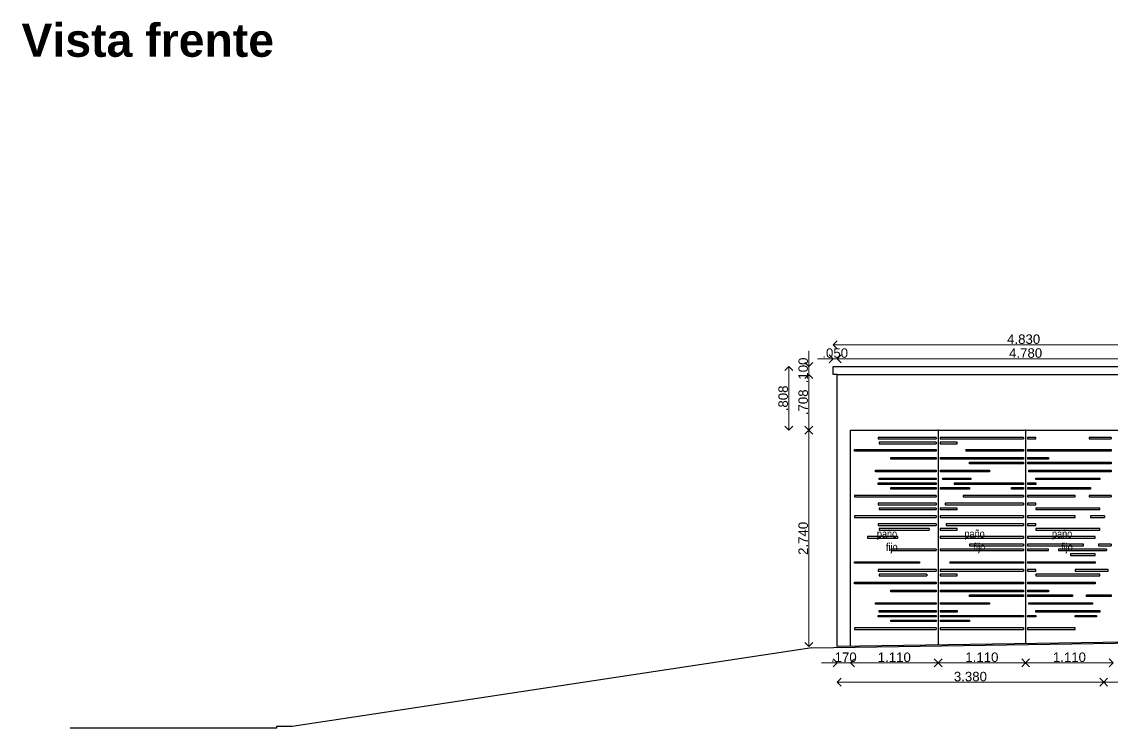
# Model space of a CAD drawing. Header units: millimetres. Extents: x 11902 to 12193, y 9935 to 10135.
# Drawn here: x 11924.73 to 11938.55, y 10071.91 to 10080.86 of the extents above; entities that cross this region are included whole.
import ezdxf

# ---------------------------------------------------------------- set-up
doc = ezdxf.new("R2010")
doc.units = ezdxf.units.MM
doc.layers.get('Defpoints').update_dxf_attribs({"color": 254})
doc.layers.add('000-COTAS ACUMULADAS', color=7, linetype='Continuous', lineweight=9, true_color=0xd10a0d)
doc.layers.add('cotas', color=7, linetype='Continuous', lineweight=5, true_color=0x1755a1)
doc.layers.add('01-MUROS', color=7, linetype='Continuous')
doc.layers.add('02-CARPINTERÍAS', color=62, linetype='Continuous')
doc.styles.add('arial1', font='arial.ttf', dxfattribs={"height": 0.002})
doc.styles.get("Standard").update_dxf_attribs({"font": 'arial.ttf'})
doc.dimstyles.new('ann linear', dxfattribs={"dimtxt": 0.12, "dimasz": 0.1, "dimexe": 0.01, "dimexo": 0.01, "dimgap": 0.01, "dimtad": 1, "dimzin": 4, "dimdsep": 46, "dimtxsty": 'Standard', "dimblk": 'OPEN90', "dimcen": 0.1, "dimse1": 1, "dimse2": 1, "dimclrd": 256, "dimclre": 1, "dimclrt": 256, "dimadec": 0, "dimazin": 0, "dimtfac": 1, "dimtix": 1, "dimtmove": 0, "dimatfit": 3, "dimldrblk": 'DOT', "dimfxl": 0, "dimtolj": 1, "dimtzin": 0, "dimlwd": -1, "dimarcsym": 0})

# ---------------------------------------------------------------- blocks, each defined once
blk = doc.blocks.new('_OPEN90')
at = {"color": 0, "linetype": 'ByBlock'}
for p, q in [((0, 0), (-1, 0)), ((-0.5, 0.5), (0, 0)), ((0, 0), (-0.5, -0.5))]:
    blk.add_line(p, q, dxfattribs=at)
blk = doc.blocks.new('*D210')
at = {"layer": 'cotas', "transparency": 16777216}
blk.add_line((11935.117, 10076.771), (11939.747, 10076.771), dxfattribs=at)
at = {"layer": 'Defpoints', "color": 0, "transparency": 16777216}
for p in [(11939.847, 10076.771), (11935.017, 10076.496), (11939.847, 10076.496)]:
    blk.add_point(p, dxfattribs=at)
at = {"layer": 'cotas', "transparency": 16777216, "xscale": 0.1, "yscale": 0.1, "zscale": 0.1, "rotation": 180}
blk.add_blockref('_OPEN90', (11935.017, 10076.771), dxfattribs=at)
at = {"layer": 'cotas', "transparency": 16777216, "xscale": 0.1, "yscale": 0.1, "zscale": 0.1}
blk.add_blockref('_OPEN90', (11939.847, 10076.771), dxfattribs=at)
at = {"layer": 'cotas', "transparency": 16777216, "insert": (11937.432, 10076.842), "char_height": 0.12, "attachment_point": 5}
blk.add_mtext('\\A1;4.830', dxfattribs=at)
blk = doc.blocks.new('_DOT')
at = {"color": 0, "linetype": 'ByBlock', "lineweight": -2}
blk.add_line((-0.5, 0), (-1, 0), dxfattribs=at)
at = {"color": 0, "linetype": 'ByBlock', "lineweight": -2, "const_width": 0.5}
blk.add_lwpolyline([(-0.25, 0, 1), (0.25, 0, 1)], format="xyb", close=True, dxfattribs=at)
blk = doc.blocks.new('*D211')
at = {"layer": 'cotas', "transparency": 16777216}
blk.add_line((11939.747, 10076.594), (11935.167, 10076.594), dxfattribs=at)
at = {"layer": 'Defpoints', "color": 0, "transparency": 16777216}
for p in [(11935.067, 10076.594), (11939.847, 10076.496), (11935.067, 10076.396)]:
    blk.add_point(p, dxfattribs=at)
at = {"layer": 'cotas', "transparency": 16777216, "xscale": 0.1, "yscale": 0.1, "zscale": 0.1, "rotation": 180}
blk.add_blockref('_OPEN90', (11935.067, 10076.594), dxfattribs=at)
at = {"layer": 'cotas', "transparency": 16777216, "xscale": 0.1, "yscale": 0.1, "zscale": 0.1}
blk.add_blockref('_OPEN90', (11939.847, 10076.594), dxfattribs=at)
at = {"layer": 'cotas', "transparency": 16777216, "insert": (11937.457, 10076.666), "char_height": 0.12, "attachment_point": 5}
blk.add_mtext('\\A1;4.780', dxfattribs=at)
blk = doc.blocks.new('*D212')
at = {"layer": 'cotas', "transparency": 16777216}
for p, q in [((11934.917, 10076.594), (11934.817, 10076.594)), ((11935.067, 10076.594), (11935.017, 10076.594)), ((11935.167, 10076.594), (11935.267, 10076.594))]:
    blk.add_line(p, q, dxfattribs=at)
at = {"layer": 'Defpoints', "color": 0, "transparency": 16777216}
for p in [(11935.017, 10076.594), (11935.017, 10076.496), (11935.067, 10076.396)]:
    blk.add_point(p, dxfattribs=at)
at = {"layer": 'cotas', "transparency": 16777216, "xscale": 0.1, "yscale": 0.1, "zscale": 0.1}
blk.add_blockref('_OPEN90', (11935.017, 10076.594), dxfattribs=at)
at = {"layer": 'cotas', "transparency": 16777216, "xscale": 0.1, "yscale": 0.1, "zscale": 0.1, "rotation": 180}
blk.add_blockref('_OPEN90', (11935.067, 10076.594), dxfattribs=at)
at = {"layer": 'cotas', "transparency": 16777216, "insert": (11935.042, 10076.666), "char_height": 0.12, "attachment_point": 5}
blk.add_mtext('\\A1;.050', dxfattribs=at)
blk = doc.blocks.new('*D213')
at = {"layer": 'cotas', "transparency": 16777216}
blk.add_line((11934.708, 10073.048), (11934.708, 10075.588), dxfattribs=at)
at = {"layer": 'Defpoints', "color": 0, "transparency": 16777216}
for p in [(11934.708, 10075.688), (11935.237, 10075.688), (11935.067, 10072.948)]:
    blk.add_point(p, dxfattribs=at)
at = {"layer": 'cotas', "transparency": 16777216, "xscale": 0.1, "yscale": 0.1, "zscale": 0.1}
for p, rotation in [((11934.708, 10075.688), 90), ((11934.708, 10072.948), 270)]:
    blk.add_blockref('_OPEN90', p, dxfattribs=dict(at, rotation=rotation))
at = {"layer": 'cotas', "transparency": 16777216, "insert": (11934.637, 10074.318), "char_height": 0.12, "attachment_point": 5, "rotation": 90}
blk.add_mtext('\\A1;2.740', dxfattribs=at)
blk = doc.blocks.new('*D214')
at = {"layer": 'cotas', "transparency": 16777216}
for p, q in [((11934.708, 10076.596), (11934.708, 10076.696)), ((11934.708, 10076.396), (11934.708, 10076.496)), ((11934.708, 10076.296), (11934.708, 10076.196))]:
    blk.add_line(p, q, dxfattribs=at)
at = {"layer": 'Defpoints', "color": 0, "transparency": 16777216}
for p in [(11934.708, 10076.496), (11935.017, 10076.496), (11935.067, 10076.396)]:
    blk.add_point(p, dxfattribs=at)
at = {"layer": 'cotas', "transparency": 16777216, "xscale": 0.1, "yscale": 0.1, "zscale": 0.1}
for p, rotation in [((11934.708, 10076.496), 270), ((11934.708, 10076.396), 90)]:
    blk.add_blockref('_OPEN90', p, dxfattribs=dict(at, rotation=rotation))
at = {"layer": 'cotas', "transparency": 16777216, "insert": (11934.637, 10076.446), "char_height": 0.12, "attachment_point": 5, "rotation": 90}
blk.add_mtext('\\A1;.100', dxfattribs=at)
blk = doc.blocks.new('*D216')
at = {"layer": 'cotas', "transparency": 16777216}
blk.add_line((11938.547, 10072.495), (11939.547, 10072.495), dxfattribs=at)
at = {"layer": 'Defpoints', "color": 0, "transparency": 16777216}
for p in [(11938.447, 10075.067), (11939.647, 10075.067), (11939.647, 10072.495)]:
    blk.add_point(p, dxfattribs=at)
at = {"layer": 'cotas', "transparency": 16777216, "xscale": 0.1, "yscale": 0.1, "zscale": 0.1, "rotation": 180}
blk.add_blockref('_OPEN90', (11938.447, 10072.495), dxfattribs=at)
at = {"layer": 'cotas', "transparency": 16777216, "xscale": 0.1, "yscale": 0.1, "zscale": 0.1}
blk.add_blockref('_OPEN90', (11939.647, 10072.495), dxfattribs=at)
at = {"layer": 'cotas', "transparency": 16777216, "insert": (11939.047, 10072.566), "char_height": 0.12, "attachment_point": 5}
blk.add_mtext('\\A1;1.200', dxfattribs=at)
blk = doc.blocks.new('*D218')
at = {"layer": 'cotas', "transparency": 16777216}
blk.add_line((11938.347, 10072.495), (11935.167, 10072.495), dxfattribs=at)
at = {"layer": 'Defpoints', "color": 0, "transparency": 16777216}
for p in [(11938.447, 10075.067), (11935.067, 10072.948), (11935.067, 10072.495)]:
    blk.add_point(p, dxfattribs=at)
at = {"layer": 'cotas', "transparency": 16777216, "xscale": 0.1, "yscale": 0.1, "zscale": 0.1, "rotation": 180}
blk.add_blockref('_OPEN90', (11935.067, 10072.495), dxfattribs=at)
at = {"layer": 'cotas', "transparency": 16777216, "xscale": 0.1, "yscale": 0.1, "zscale": 0.1}
blk.add_blockref('_OPEN90', (11938.447, 10072.495), dxfattribs=at)
at = {"layer": 'cotas', "transparency": 16777216, "insert": (11936.757, 10072.566), "char_height": 0.12, "attachment_point": 5}
blk.add_mtext('\\A1;3.380', dxfattribs=at)
blk = doc.blocks.new('*D239')
at = {"layer": 'cotas', "transparency": 16777216}
blk.add_line((11936.247, 10072.74), (11935.337, 10072.74), dxfattribs=at)
at = {"layer": 'Defpoints', "color": 0, "transparency": 16777216}
for p in [(11935.237, 10073.163), (11936.347, 10073.163), (11935.237, 10072.74)]:
    blk.add_point(p, dxfattribs=at)
at = {"layer": 'cotas', "transparency": 16777216, "xscale": 0.1, "yscale": 0.1, "zscale": 0.1, "rotation": 180}
blk.add_blockref('_OPEN90', (11935.237, 10072.74), dxfattribs=at)
at = {"layer": 'cotas', "transparency": 16777216, "xscale": 0.1, "yscale": 0.1, "zscale": 0.1}
blk.add_blockref('_OPEN90', (11936.347, 10072.74), dxfattribs=at)
at = {"layer": 'cotas', "transparency": 16777216, "insert": (11935.792, 10072.811), "char_height": 0.12, "attachment_point": 5}
blk.add_mtext('\\A1;1.110', dxfattribs=at)
blk = doc.blocks.new('*D240')
at = {"layer": 'cotas', "transparency": 16777216}
blk.add_line((11936.447, 10072.74), (11937.357, 10072.74), dxfattribs=at)
at = {"layer": 'Defpoints', "color": 0, "transparency": 16777216}
for p in [(11936.347, 10073.163), (11937.457, 10073.163), (11937.457, 10072.74)]:
    blk.add_point(p, dxfattribs=at)
at = {"layer": 'cotas', "transparency": 16777216, "xscale": 0.1, "yscale": 0.1, "zscale": 0.1, "rotation": 180}
blk.add_blockref('_OPEN90', (11936.347, 10072.74), dxfattribs=at)
at = {"layer": 'cotas', "transparency": 16777216, "xscale": 0.1, "yscale": 0.1, "zscale": 0.1}
blk.add_blockref('_OPEN90', (11937.457, 10072.74), dxfattribs=at)
at = {"layer": 'cotas', "transparency": 16777216, "insert": (11936.902, 10072.811), "char_height": 0.12, "attachment_point": 5}
blk.add_mtext('\\A1;1.110', dxfattribs=at)
blk = doc.blocks.new('*D241')
at = {"layer": 'cotas', "transparency": 16777216}
blk.add_line((11937.557, 10072.74), (11938.467, 10072.74), dxfattribs=at)
at = {"layer": 'Defpoints', "color": 0, "transparency": 16777216}
for p in [(11937.457, 10073.163), (11938.567, 10073.163), (11938.567, 10072.74)]:
    blk.add_point(p, dxfattribs=at)
at = {"layer": 'cotas', "transparency": 16777216, "xscale": 0.1, "yscale": 0.1, "zscale": 0.1, "rotation": 180}
blk.add_blockref('_OPEN90', (11937.457, 10072.74), dxfattribs=at)
at = {"layer": 'cotas', "transparency": 16777216, "xscale": 0.1, "yscale": 0.1, "zscale": 0.1}
blk.add_blockref('_OPEN90', (11938.567, 10072.74), dxfattribs=at)
at = {"layer": 'cotas', "transparency": 16777216, "insert": (11938.012, 10072.811), "char_height": 0.12, "attachment_point": 5}
blk.add_mtext('\\A1;1.110', dxfattribs=at)
blk = doc.blocks.new('*D244')
at = {"layer": 'cotas', "transparency": 16777216}
for p, q in [((11934.967, 10072.74), (11934.867, 10072.74)), ((11935.237, 10072.74), (11935.067, 10072.74)), ((11935.337, 10072.74), (11935.437, 10072.74))]:
    blk.add_line(p, q, dxfattribs=at)
at = {"layer": 'Defpoints', "color": 0, "transparency": 16777216}
for p in [(11935.237, 10073.163), (11935.067, 10072.948), (11935.067, 10072.74)]:
    blk.add_point(p, dxfattribs=at)
at = {"layer": 'cotas', "transparency": 16777216, "xscale": 0.1, "yscale": 0.1, "zscale": 0.1}
blk.add_blockref('_OPEN90', (11935.067, 10072.74), dxfattribs=at)
at = {"layer": 'cotas', "transparency": 16777216, "xscale": 0.1, "yscale": 0.1, "zscale": 0.1, "rotation": 180}
blk.add_blockref('_OPEN90', (11935.237, 10072.74), dxfattribs=at)
at = {"layer": 'cotas', "transparency": 16777216, "insert": (11935.152, 10072.811), "char_height": 0.12, "attachment_point": 5}
blk.add_mtext('\\A1;.170', dxfattribs=at)
blk = doc.blocks.new('*D253')
at = {"layer": 'cotas', "transparency": 16777216}
blk.add_line((11934.708, 10075.788), (11934.708, 10076.296), dxfattribs=at)
at = {"layer": 'Defpoints', "color": 0, "transparency": 16777216}
for p in [(11934.708, 10076.396), (11935.067, 10076.396), (11935.237, 10075.688)]:
    blk.add_point(p, dxfattribs=at)
at = {"layer": 'cotas', "transparency": 16777216, "xscale": 0.1, "yscale": 0.1, "zscale": 0.1}
for p, rotation in [((11934.708, 10076.396), 90), ((11934.708, 10075.688), 270)]:
    blk.add_blockref('_OPEN90', p, dxfattribs=dict(at, rotation=rotation))
at = {"layer": 'cotas', "transparency": 16777216, "insert": (11934.637, 10076.042), "char_height": 0.12, "attachment_point": 5, "rotation": 90}
blk.add_mtext('\\A1;.708', dxfattribs=at)
blk = doc.blocks.new('*D254')
at = {"layer": 'cotas', "transparency": 16777216}
blk.add_line((11934.454, 10075.788), (11934.454, 10076.396), dxfattribs=at)
at = {"layer": 'Defpoints', "color": 0, "transparency": 16777216}
for p in [(11934.454, 10076.496), (11935.237, 10076.496), (11935.237, 10075.688)]:
    blk.add_point(p, dxfattribs=at)
at = {"layer": 'cotas', "transparency": 16777216, "xscale": 0.1, "yscale": 0.1, "zscale": 0.1}
for p, rotation in [((11934.454, 10076.496), 90), ((11934.454, 10075.688), 270)]:
    blk.add_blockref('_OPEN90', p, dxfattribs=dict(at, rotation=rotation))
at = {"layer": 'cotas', "transparency": 16777216, "insert": (11934.383, 10076.092), "char_height": 0.12, "attachment_point": 5, "rotation": 90}
blk.add_mtext('\\A1;.808', dxfattribs=at)

msp = doc.modelspace()

# ---------------------------------------------------------------- linework, layer by layer
at = {"layer": '01-MUROS'}
for p, q in [((11934.747, 10072.9327), (11939.857, 10073.01)), ((11934.747, 10072.9327), (11928.157, 10071.9327)), ((11927.957, 10071.9127), (11925.3445, 10071.9127)), ((11928.157, 10071.9327), (11927.957, 10071.9327)), ((11927.957, 10071.9327), (11927.957, 10071.9127))]:
    msp.add_line(p, q, dxfattribs=at)
at = {"layer": '02-CARPINTERÍAS'}
for p, q in [((11935.067, 10076.3957), (11939.847, 10076.3957)), ((11935.237, 10072.9501), (11935.237, 10075.6876)), ((11935.237, 10075.6876), (11939.677, 10075.6876)), ((11936.347, 10075.6876), (11936.347, 10072.9669)), ((11937.457, 10075.6876), (11937.457, 10072.9837)), ((11936.322, 10075.5979), (11936.322, 10075.5779)), ((11936.322, 10075.5379), (11936.322, 10075.5179)), ((11936.372, 10075.5979), (11936.372, 10075.5779)), ((11936.372, 10075.5379), (11936.372, 10075.5179)), ((11937.432, 10075.5979), (11937.432, 10075.5779)), ((11937.482, 10075.5979), (11937.482, 10075.5779)), ((11938.542, 10075.5979), (11938.542, 10075.5779)), ((11936.322, 10075.4426), (11936.322, 10075.4226)), ((11936.6996, 10075.4426), (11936.6996, 10075.4226)), ((11937.432, 10075.4426), (11937.432, 10075.4226)), ((11937.482, 10075.4426), (11937.482, 10075.4226)), ((11938.542, 10075.4426), (11938.542, 10075.4226)), ((11936.322, 10075.3426), (11936.322, 10075.3226)), ((11936.372, 10075.3426), (11936.372, 10075.3226)), ((11937.432, 10075.3426), (11937.432, 10075.3226)), ((11937.432, 10075.2826), (11937.432, 10075.2626)), ((11937.482, 10075.3426), (11937.482, 10075.3226)), ((11937.482, 10075.2826), (11937.482, 10075.2626)), ((11938.542, 10075.2826), (11938.542, 10075.2626)), ((11936.322, 10075.1826), (11936.322, 10075.1626)), ((11936.322, 10075.0826), (11936.322, 10075.0626)), ((11936.372, 10075.1826), (11936.372, 10075.1626)), ((11936.4043, 10075.0826), (11936.4043, 10075.0626)), ((11938.542, 10075.1826), (11938.542, 10075.1626)), ((11936.322, 10075.0226), (11936.322, 10075.0026)), ((11936.322, 10074.9626), (11936.322, 10074.9426)), ((11936.372, 10074.9626), (11936.372, 10074.9426)), ((11936.5492, 10075.0226), (11936.5492, 10075.0026)), ((11937.432, 10075.0226), (11937.432, 10075.0026)), ((11937.432, 10074.9626), (11937.432, 10074.9426)), ((11937.482, 10075.0226), (11937.482, 10075.0026)), ((11937.482, 10074.9626), (11937.482, 10074.9426)), ((11936.322, 10074.8626), (11936.322, 10074.8426)), ((11936.6663, 10074.8626), (11936.6663, 10074.8426)), ((11937.432, 10074.8626), (11937.432, 10074.8426)), ((11937.482, 10074.8626), (11937.482, 10074.8426)), ((11938.542, 10074.8626), (11938.542, 10074.8426)), ((11936.322, 10074.7626), (11936.322, 10074.7426)), ((11936.322, 10074.7026), (11936.322, 10074.6826)), ((11936.372, 10074.7026), (11936.372, 10074.6826)), ((11936.4382, 10074.7626), (11936.4382, 10074.7426)), ((11937.432, 10074.7626), (11937.432, 10074.7426)), ((11937.482, 10074.7626), (11937.482, 10074.7426)), ((11936.322, 10074.6026), (11936.322, 10074.5826)), ((11936.372, 10074.6026), (11936.372, 10074.5826)), ((11937.432, 10074.6026), (11937.432, 10074.5826)), ((11937.482, 10074.6026), (11937.482, 10074.5826)), ((11938.4555, 10074.6026), (11938.4555, 10074.5826)), ((11936.2318, 10074.4426), (11936.2318, 10074.4226)), ((11936.322, 10074.5026), (11936.322, 10074.4826)), ((11936.372, 10074.4426), (11936.372, 10074.4226)), ((11936.449, 10074.5026), (11936.449, 10074.4826)), ((11937.432, 10074.5026), (11937.432, 10074.4826)), ((11937.482, 10074.5026), (11937.482, 10074.4826)), ((11936.372, 10074.3426), (11936.372, 10074.3226)), ((11937.432, 10074.3426), (11937.432, 10074.3226)), ((11937.432, 10074.2426), (11937.432, 10074.2226)), ((11937.482, 10074.3426), (11937.482, 10074.3226)), ((11937.482, 10074.2426), (11937.482, 10074.2226)), ((11938.542, 10074.2426), (11938.542, 10074.2226)), ((11936.322, 10074.1826), (11936.322, 10074.1626)), ((11936.372, 10074.1826), (11936.372, 10074.1626)), ((11937.432, 10074.1826), (11937.432, 10074.1626)), ((11937.482, 10074.1826), (11937.482, 10074.1626)), ((11938.4819, 10074.1826), (11938.4819, 10074.1626)), ((11936.1094, 10074.0226), (11936.1094, 10074.0026)), ((11936.4972, 10074.0226), (11936.4972, 10074.0026)), ((11937.432, 10074.0226), (11937.432, 10074.0026)), ((11937.482, 10074.0226), (11937.482, 10074.0026)), ((11936.2052, 10073.8626), (11936.2052, 10073.8426)), ((11936.322, 10073.9226), (11936.322, 10073.9026)), ((11936.372, 10073.9226), (11936.372, 10073.9026)), ((11936.372, 10073.8626), (11936.372, 10073.8426)), ((11937.432, 10073.9226), (11937.432, 10073.9026)), ((11937.482, 10073.9226), (11937.482, 10073.9026)), ((11936.322, 10073.7626), (11936.322, 10073.7426)), ((11936.372, 10073.7626), (11936.372, 10073.7426)), ((11937.432, 10073.7626), (11937.432, 10073.7426)), ((11937.482, 10073.7626), (11937.482, 10073.7426)), ((11936.322, 10073.6626), (11936.322, 10073.6426)), ((11936.372, 10073.6626), (11936.372, 10073.6426)), ((11937.432, 10073.6626), (11937.432, 10073.6426)), ((11937.432, 10073.6026), (11937.432, 10073.5826)), ((11937.482, 10073.6626), (11937.482, 10073.6426)), ((11937.482, 10073.6026), (11937.482, 10073.5826)), ((11938.542, 10073.6026), (11938.542, 10073.5826)), ((11936.322, 10073.5026), (11936.322, 10073.4826)), ((11936.372, 10073.5026), (11936.372, 10073.4826)), ((11936.322, 10073.4026), (11936.322, 10073.3826)), ((11936.322, 10073.3426), (11936.322, 10073.3226)), ((11936.322, 10073.2826), (11936.322, 10073.2626)), ((11936.372, 10073.4026), (11936.372, 10073.3826)), ((11936.372, 10073.3426), (11936.372, 10073.3226)), ((11936.372, 10073.2826), (11936.372, 10073.2626)), ((11937.432, 10073.3426), (11937.432, 10073.3226)), ((11937.482, 10073.3426), (11937.482, 10073.3226)), ((11936.322, 10073.1826), (11936.322, 10073.1626)), ((11936.372, 10073.1826), (11936.372, 10073.1626)), ((11937.432, 10073.1826), (11937.432, 10073.1626)), ((11937.482, 10073.1826), (11937.482, 10073.1626)), ((11936.372, 10072.9673), (11936.372, 10072.9669)), ((11937.482, 10072.9841), (11937.482, 10072.9837))]:
    msp.add_line(p, q, dxfattribs=at)
for points in [[(11939.847, 10073.0198), (11935.067, 10072.9476), (11935.067, 10076.3957), (11935.017, 10076.3957), (11935.017, 10076.4957), (11939.847, 10076.4957)], [(11937.587, 10075.0826), (11938.397, 10075.0826), (11938.397, 10075.0626), (11937.587, 10075.0626)], [(11937.587, 10074.6826), (11938.397, 10074.6826), (11938.397, 10074.7026), (11937.587, 10074.7026)], [(11937.587, 10074.4226), (11938.397, 10074.4226), (11938.397, 10074.4426), (11937.587, 10074.4426)], [(11935.4514, 10074.3226), (11935.837, 10074.3226), (11935.837, 10074.3426), (11935.4514, 10074.3426)], [(11938.027, 10074.1026), (11938.3398, 10074.1026), (11938.3398, 10074.1226), (11938.027, 10074.1226)], [(11937.587, 10073.8426), (11938.397, 10073.8426), (11938.397, 10073.8626), (11937.587, 10073.8626)], [(11938.087, 10073.9026), (11938.5036, 10073.9026), (11938.5036, 10073.9226), (11938.087, 10073.9226)], [(11938.3028, 10073.4826), (11937.497, 10073.4826), (11937.497, 10073.5026), (11938.3028, 10073.5026)], [(11937.587, 10073.4026), (11938.397, 10073.4026), (11938.397, 10073.3826), (11937.587, 10073.3826)], [(11938.087, 10073.3426), (11938.3535, 10073.3426), (11938.3535, 10073.3226), (11938.087, 10073.3226)]]:
    msp.add_lwpolyline(points, close=True, dxfattribs=at)
for points in [[(11936.322, 10075.5979), (11935.587, 10075.5979), (11935.587, 10075.5779), (11936.322, 10075.5779)], [(11936.322, 10075.5379), (11935.6014, 10075.5379), (11935.6014, 10075.5179), (11936.322, 10075.5179)], [(11937.432, 10075.5979), (11936.372, 10075.5979)], [(11936.372, 10075.5779), (11937.432, 10075.5779)], [(11936.372, 10075.5179), (11936.587, 10075.5179), (11936.587, 10075.5379), (11936.372, 10075.5379)], [(11937.482, 10075.5779), (11937.587, 10075.5779), (11937.587, 10075.5979), (11937.482, 10075.5979)], [(11938.542, 10075.5979), (11938.264, 10075.5979), (11938.264, 10075.5779), (11938.542, 10075.5779)], [(11936.322, 10075.4226), (11935.287, 10075.4226), (11935.287, 10075.4426), (11936.322, 10075.4426)], [(11936.6996, 10075.4426), (11937.432, 10075.4426)], [(11937.432, 10075.4226), (11936.6996, 10075.4226)], [(11937.482, 10075.4426), (11938.542, 10075.4426)], [(11938.542, 10075.4226), (11937.482, 10075.4226)], [(11936.322, 10075.3226), (11935.747, 10075.3226), (11935.747, 10075.3426), (11936.322, 10075.3426)], [(11936.372, 10075.3426), (11937.432, 10075.3426)], [(11937.432, 10075.3226), (11936.372, 10075.3226)], [(11937.432, 10075.2626), (11936.747, 10075.2626), (11936.747, 10075.2826), (11937.432, 10075.2826)], [(11937.482, 10075.3426), (11937.747, 10075.3426), (11937.747, 10075.3226), (11937.482, 10075.3226)], [(11937.482, 10075.2826), (11938.542, 10075.2826)], [(11938.542, 10075.2626), (11937.482, 10075.2626)], [(11936.322, 10075.1626), (11935.5514, 10075.1626), (11935.5514, 10075.1826), (11936.322, 10075.1826)], [(11936.322, 10075.0626), (11935.6014, 10075.0626), (11935.6014, 10075.0826), (11936.322, 10075.0826)], [(11936.372, 10075.1826), (11936.997, 10075.1826), (11936.997, 10075.1626), (11936.372, 10075.1626)], [(11936.4043, 10075.0826), (11936.7642, 10075.0826), (11936.7642, 10075.0626), (11936.4043, 10075.0626)], [(11938.542, 10075.1626), (11937.497, 10075.1626), (11937.497, 10075.1826), (11938.542, 10075.1826)], [(11936.322, 10075.0026), (11935.587, 10075.0026), (11935.587, 10075.0226), (11936.322, 10075.0226)], [(11936.322, 10074.9426), (11935.747, 10074.9426), (11935.747, 10074.9626), (11936.322, 10074.9626)], [(11936.372, 10074.9626), (11936.747, 10074.9626), (11936.747, 10074.9426), (11936.372, 10074.9426)], [(11936.5492, 10075.0226), (11937.432, 10075.0226)], [(11937.432, 10075.0026), (11936.5492, 10075.0026)], [(11937.432, 10074.9426), (11937.2798, 10074.9426), (11937.2798, 10074.9626), (11937.432, 10074.9626)], [(11937.482, 10075.0226), (11937.587, 10075.0226), (11937.587, 10075.0026), (11937.482, 10075.0026)], [(11937.482, 10074.9626), (11938.2798, 10074.9626), (11938.2798, 10074.9426), (11937.482, 10074.9426)], [(11936.322, 10074.8626), (11935.287, 10074.8626), (11935.287, 10074.8426), (11936.322, 10074.8426)], [(11937.432, 10074.8626), (11936.6663, 10074.8626)], [(11936.6663, 10074.8426), (11937.432, 10074.8426)], [(11937.482, 10074.8426), (11938.087, 10074.8426), (11938.087, 10074.8626), (11937.482, 10074.8626)], [(11938.542, 10074.8626), (11938.264, 10074.8626), (11938.264, 10074.8426), (11938.542, 10074.8426)], [(11936.322, 10074.7626), (11935.587, 10074.7626), (11935.587, 10074.7426), (11936.322, 10074.7426)], [(11936.322, 10074.7026), (11935.6014, 10074.7026), (11935.6014, 10074.6826), (11936.322, 10074.6826)], [(11936.372, 10074.6826), (11936.587, 10074.6826), (11936.587, 10074.7026), (11936.372, 10074.7026)], [(11937.432, 10074.7626), (11936.4382, 10074.7626)], [(11936.4382, 10074.7426), (11937.432, 10074.7426)], [(11937.482, 10074.7426), (11937.587, 10074.7426), (11937.587, 10074.7626), (11937.482, 10074.7626)], [(11936.322, 10074.6026), (11935.287, 10074.6026), (11935.287, 10074.5826), (11936.322, 10074.5826)], [(11937.432, 10074.6026), (11936.372, 10074.6026)], [(11936.372, 10074.5826), (11937.432, 10074.5826)], [(11937.482, 10074.5826), (11938.087, 10074.5826), (11938.087, 10074.6026), (11937.482, 10074.6026)], [(11938.4555, 10074.6026), (11938.2804, 10074.6026), (11938.2804, 10074.5826), (11938.4555, 10074.5826)], [(11936.322, 10074.5026), (11935.587, 10074.5026), (11935.587, 10074.4826), (11936.322, 10074.4826)], [(11936.2318, 10074.4426), (11935.6014, 10074.4426), (11935.6014, 10074.4226), (11936.2318, 10074.4226)], [(11936.372, 10074.4226), (11936.587, 10074.4226), (11936.587, 10074.4426), (11936.372, 10074.4426)], [(11937.432, 10074.5026), (11936.449, 10074.5026)], [(11936.449, 10074.4826), (11937.432, 10074.4826)], [(11937.482, 10074.4826), (11937.587, 10074.4826), (11937.587, 10074.5026), (11937.482, 10074.5026)], [(11937.432, 10074.3426), (11936.372, 10074.3426)], [(11936.372, 10074.3226), (11937.432, 10074.3226)], [(11937.432, 10074.2426), (11936.747, 10074.2426), (11936.747, 10074.2226), (11937.432, 10074.2226)], [(11937.482, 10074.3226), (11938.3401, 10074.3226), (11938.3401, 10074.3426), (11937.482, 10074.3426)], [(11937.482, 10074.2226), (11938.1901, 10074.2226), (11938.1901, 10074.2426), (11937.482, 10074.2426)], [(11938.542, 10074.2426), (11938.3805, 10074.2426), (11938.3805, 10074.2226), (11938.542, 10074.2226)], [(11936.322, 10074.1826), (11935.747, 10074.1826), (11935.747, 10074.1626), (11936.322, 10074.1626)], [(11937.432, 10074.1826), (11936.372, 10074.1826)], [(11936.372, 10074.1626), (11937.432, 10074.1626)], [(11937.482, 10074.1626), (11937.747, 10074.1626), (11937.747, 10074.1826), (11937.482, 10074.1826)], [(11938.4819, 10074.1826), (11937.8757, 10074.1826), (11937.8757, 10074.1626), (11938.4819, 10074.1626)], [(11936.1094, 10074.0026), (11935.287, 10074.0026), (11935.287, 10074.0226), (11936.1094, 10074.0226)], [(11936.4972, 10074.0226), (11937.432, 10074.0226)], [(11937.432, 10074.0026), (11936.4972, 10074.0026)], [(11937.482, 10074.0226), (11938.3397, 10074.0226), (11938.3397, 10074.0026), (11937.482, 10074.0026)], [(11936.322, 10073.9226), (11935.587, 10073.9226), (11935.587, 10073.9026), (11936.322, 10073.9026)], [(11936.2052, 10073.8626), (11935.6014, 10073.8626), (11935.6014, 10073.8426), (11936.2052, 10073.8426)], [(11937.432, 10073.9226), (11936.372, 10073.9226)], [(11936.372, 10073.9026), (11937.432, 10073.9026)], [(11936.372, 10073.8426), (11936.587, 10073.8426), (11936.587, 10073.8626), (11936.372, 10073.8626)], [(11937.482, 10073.9026), (11937.587, 10073.9026), (11937.587, 10073.9226), (11937.482, 10073.9226)], [(11936.322, 10073.7426), (11935.287, 10073.7426), (11935.287, 10073.7626), (11936.322, 10073.7626)], [(11936.372, 10073.7626), (11937.432, 10073.7626)], [(11937.432, 10073.7426), (11936.372, 10073.7426)], [(11937.482, 10073.7626), (11938.3397, 10073.7626), (11938.3397, 10073.7426), (11937.482, 10073.7426)], [(11936.322, 10073.6426), (11935.747, 10073.6426), (11935.747, 10073.6626), (11936.322, 10073.6626)], [(11936.372, 10073.6626), (11937.432, 10073.6626)], [(11937.432, 10073.6426), (11936.372, 10073.6426)], [(11937.432, 10073.5826), (11936.747, 10073.5826), (11936.747, 10073.6026), (11937.432, 10073.6026)], [(11937.482, 10073.6626), (11937.747, 10073.6626), (11937.747, 10073.6426), (11937.482, 10073.6426)], [(11937.482, 10073.6026), (11938.0528, 10073.6026), (11938.0528, 10073.5826), (11937.482, 10073.5826)], [(11938.542, 10073.5826), (11938.2294, 10073.5826), (11938.2294, 10073.6026), (11938.542, 10073.6026)], [(11936.322, 10073.4826), (11935.5514, 10073.4826), (11935.5514, 10073.5026), (11936.322, 10073.5026)], [(11936.372, 10073.5026), (11936.997, 10073.5026), (11936.997, 10073.4826), (11936.372, 10073.4826)], [(11936.322, 10073.3226), (11935.587, 10073.3226), (11935.587, 10073.3426), (11936.322, 10073.3426)], [(11936.322, 10073.3826), (11935.6014, 10073.3826), (11935.6014, 10073.4026), (11936.322, 10073.4026)], [(11936.322, 10073.2626), (11935.747, 10073.2626), (11935.747, 10073.2826), (11936.322, 10073.2826)], [(11936.372, 10073.4026), (11936.587, 10073.4026), (11936.587, 10073.3826), (11936.372, 10073.3826)], [(11936.372, 10073.3426), (11937.432, 10073.3426)], [(11937.432, 10073.3226), (11936.372, 10073.3226)], [(11936.372, 10073.2826), (11936.747, 10073.2826), (11936.747, 10073.2626), (11936.372, 10073.2626)], [(11937.482, 10073.3426), (11937.587, 10073.3426), (11937.587, 10073.3226), (11937.482, 10073.3226)], [(11936.322, 10073.1826), (11935.287, 10073.1826), (11935.287, 10073.1626), (11936.322, 10073.1626)], [(11937.432, 10073.1826), (11936.372, 10073.1826)], [(11936.372, 10073.1626), (11937.432, 10073.1626)], [(11937.482, 10073.1626), (11938.087, 10073.1626), (11938.087, 10073.1826), (11937.482, 10073.1826)]]:
    msp.add_lwpolyline(points, dxfattribs=at)
for p in [(11936.347, 10075.6876), (11937.457, 10075.6876)]:
    msp.add_point(p, dxfattribs=at)

# ---------------------------------------------------------------- texts
at = {"color": 1, "lineweight": 9, "true_color": 0xe60000, "insert": (11924.7253, 10080.8415), "char_height": 0.420918, "attachment_point": 1}
msp.add_mtext_dynamic_manual_height_columns('{\\fArial|b1|i0|c0|p34;Vista frente}', width=6.072698, gutter_width=12.5, heights=[0], dxfattribs=at)
at = {"layer": '000-COTAS ACUMULADAS', "char_height": 0.1008, "attachment_point": 2, "style": 'arial1'}
for insert in [(11935.7604, 10074.4272), (11936.8704, 10074.4272), (11937.9804, 10074.4272)]:
    msp.add_mtext('\\pi-0.12246;{\\fArial Narrow|b0|i0|c0|p34;paño \\P\\pi0;fijo}', dxfattribs=dict(at, insert=insert))

# ---------------------------------------------------------------- dimensions: what is measured, and where the dimension line sits
at = {"layer": 'cotas'}
for base, p1, p2, picture, middle in [((11939.847, 10076.7708), (11935.017, 10076.4957), (11939.847, 10076.4957), '*D210', (11937.432, 10076.8421)), ((11935.017, 10076.5944), (11935.067, 10076.3957), (11935.017, 10076.4957), '*D212', (11935.042, 10076.6656)), ((11935.067, 10076.5944), (11939.847, 10076.4957), (11935.067, 10076.3957), '*D211', (11937.457, 10076.6656)), ((11935.067, 10072.4947), (11938.447, 10075.0668), (11935.067, 10072.9476), '*D218', (11936.757, 10072.5661)), ((11939.647, 10072.4947), (11938.447, 10075.0668), (11939.647, 10075.0668), '*D216', (11939.047, 10072.566)), ((11935.067, 10072.7398), (11935.237, 10073.1626), (11935.067, 10072.9476), '*D244', (11935.152, 10072.811)), ((11935.237, 10072.7398), (11936.347, 10073.1626), (11935.237, 10073.1626), '*D239', (11935.792, 10072.811)), ((11937.457, 10072.7398), (11936.347, 10073.1626), (11937.457, 10073.1626), '*D240', (11936.902, 10072.811)), ((11938.567, 10072.7398), (11937.457, 10073.1626), (11938.567, 10073.1626), '*D241', (11938.012, 10072.811))]:
    dim = msp.add_linear_dim(base=base, p1=p1, p2=p2, dimstyle='ann linear', override={"dimdec": 3, "dimtdec": 3, "dimfxl": 1.25}, dxfattribs=at)
    dim.commit()
    dim.dimension.update_dxf_attribs({"geometry": picture, "text_midpoint": middle})
for base, p1, p2, picture, middle in [((11934.7084, 10076.4957), (11935.067, 10076.3957), (11935.017, 10076.4957), '*D214', (11934.6372, 10076.4457)), ((11934.4542, 10076.4957), (11935.237, 10075.6876), (11935.237, 10076.4957), '*D254', (11934.3829, 10076.0916)), ((11934.7084, 10076.3957), (11935.237, 10075.6876), (11935.067, 10076.3957), '*D253', (11934.6372, 10076.0416)), ((11934.7084, 10075.6876), (11935.067, 10072.9476), (11935.237, 10075.6876), '*D213', (11934.6372, 10074.3176))]:
    dim = msp.add_linear_dim(base=base, p1=p1, p2=p2, angle=90, dimstyle='ann linear', override={"dimdec": 3, "dimtdec": 3, "dimfxl": 1.25}, dxfattribs=at)
    dim.commit()
    dim.dimension.update_dxf_attribs({"geometry": picture, "text_midpoint": middle})

doc.saveas('drawing.dxf')
